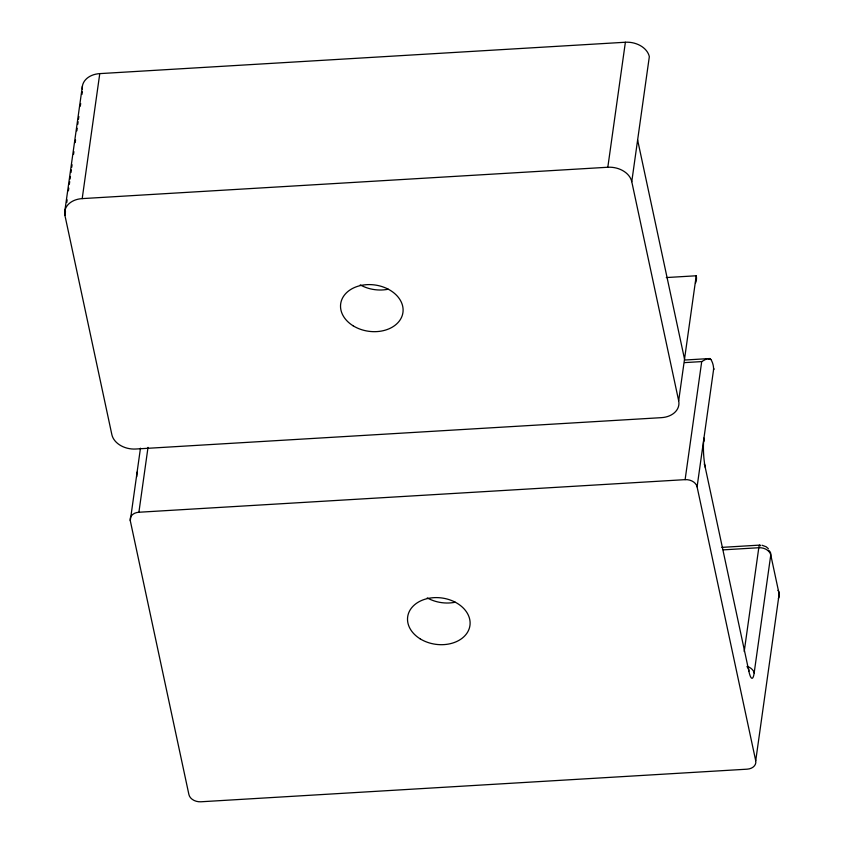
<?xml version="1.0" encoding="UTF-8"?>
<svg xmlns="http://www.w3.org/2000/svg" width="844" height="844" viewBox="0 0 844 844"><rect width="100%" height="100%" fill="white"/><g stroke="black" fill="none" stroke-linecap="round" stroke-linejoin="round"><path stroke-width="1.27" d="M82.395 86.141L64.819 211.137M666.275 277.56L696.237 275.777L678.671 400.773A20.963 15.572 8 0 1 661.422 417.653L135.8 449.019A20.963 15.572 8 0 1 111.851 434.607L64.946 215.494L65.494 211.591M66.781 202.476L67.151 199.87M68.427 190.755L68.797 188.149M69.345 184.245L69.704 181.639M70.073 179.033L70.442 176.428M70.991 172.524L71.36 169.918M71.719 167.312L72.088 164.717M73.555 154.294L73.913 151.688M75.2 142.573L75.559 139.977M76.846 130.862L77.215 128.256M77.764 124.342L78.123 121.747M78.492 119.141L78.861 116.535M80.317 106.122L80.686 103.517M81.974 94.401L82.332 91.796M64.946 215.494A20.963 15.572 8 0 1 82.195 198.614L99.771 73.618L625.383 42.242A20.963 15.572 8 0 1 649.331 56.664L631.766 181.671L678.671 400.773M768.441 550.214A10.476 6.763 -12.1 0 1 770.772 554.951L779.149 594.071L755.718 760.739A10.476 7.786 8 0 1 747.098 769.179L200.883 801.779A10.476 7.786 8 0 1 188.908 794.563L130.282 520.685L140.463 448.196M130.282 520.685A10.476 7.786 8 0 1 138.901 512.245L148.017 447.373M631.766 181.671A20.963 15.572 8 0 0 607.817 167.249L625.383 42.242M755.718 760.739L697.091 486.861A10.476 7.786 8 0 0 685.117 479.645L701.712 361.591C704.244 360.24 708.411 357.17 710.817 359.438M697.091 486.861L713.686 368.796M744.208 651.526L758.798 547.735A10.476 1.836 86.6 0 1 760.571 545.794M747.193 667.003A10.476 6.763 -12.1 0 1 748.881 671.244A20.836 3.65 86.6 0 0 754.167 672.953L770.772 554.951A10.476 7.786 8 0 0 758.798 547.735L723.255 549.855M708.633 359.133L710.173 358.531M82.195 198.614L607.817 167.249M684.727 360.029L709.72 358.542M684.6 362.614L701.712 361.591M138.901 512.245L685.117 479.645M721.842 547.376L759.79 545.108M762.016 545.235L766.13 546.754L768.335 548.632M637.621 139.998L684.526 359.111M704.181 464.084A10.476 6.763 -12.1 0 1 705.32 467.787L748.881 671.244M455.232 602.226A31.439 23.368 8 0 1 427.264 597.9M705.331 467.745A20.836 3.65 86.6 0 1 703.938 438.289M703.928 438.247A10.476 7.786 8 0 1 703.548 441.908M747.119 666.38A10.476 7.786 8 0 1 754.177 673.006M777.999 590.378A10.476 6.763 -12.1 0 1 779.149 594.071A10.476 7.786 8 0 1 778.379 598.459M136.696 476.797A20.836 3.65 86.6 0 1 137.118 472.112M710.87 359.407A18.747 18.41 -71.6 0 1 713.602 368.807A18.747 1.287 -2.7 0 1 713.792 368.87M713.908 369.187A18.747 1.287 -2.7 0 1 713.444 369.387M388.229 289.218A31.439 23.368 8 0 1 360.261 284.892M696.237 275.777A20.963 15.572 8 0 1 695.477 283.099M82.301 89.084A20.963 15.572 8 0 1 99.771 73.618M420.09 638.792A31.439 23.368 8 0 0 469.897 625.837A31.439 23.368 8 0 0 426.452 598.818A31.439 23.368 8 0 0 420.09 638.792M353.087 325.773A31.439 23.368 8 0 0 402.894 312.818A31.439 23.368 8 0 0 359.449 285.81A31.439 23.368 8 0 0 353.087 325.773"/></g></svg>
